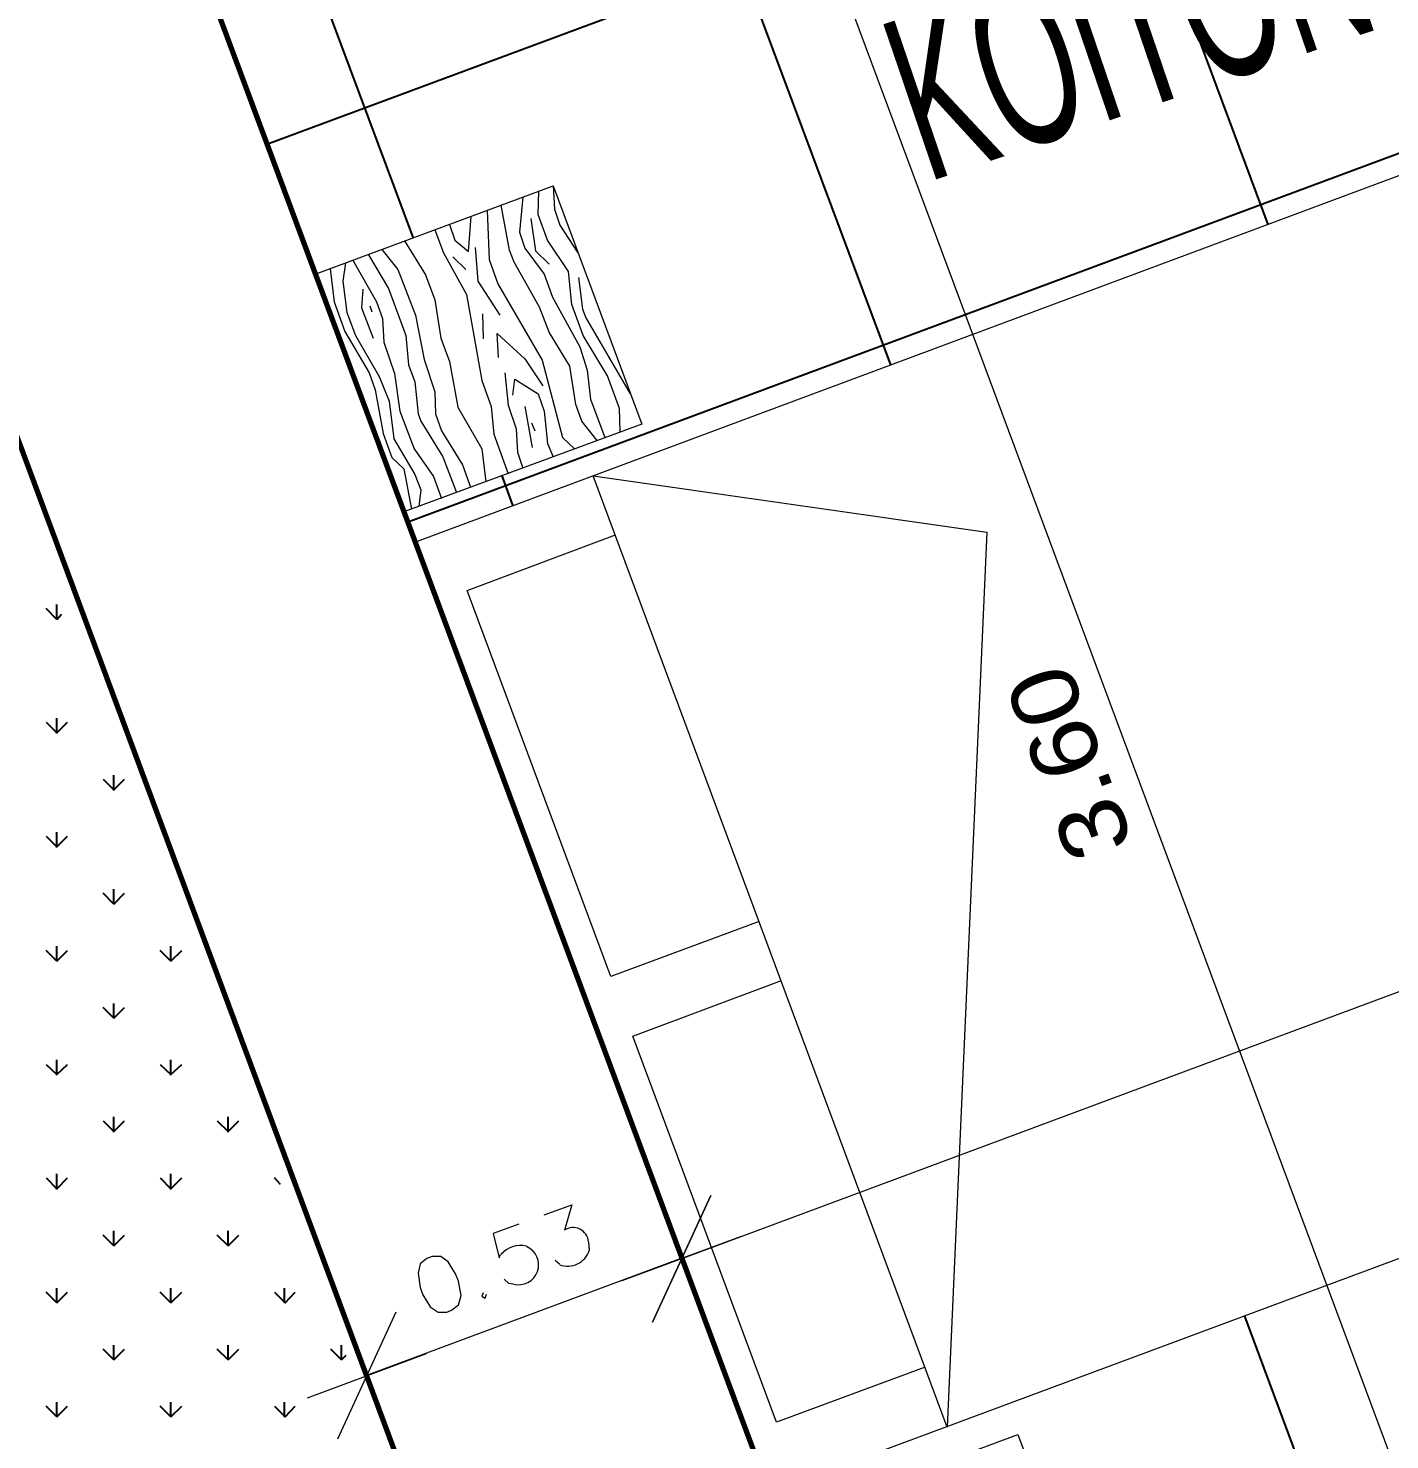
# Model space of a CAD drawing. Header units: metres. Extents: x -8.9 to 30.3, y -11.7 to 25.6.
# Drawn here: x 1.851 to 3.997, y 1.54 to 3.765 of the extents above; entities that cross this region are included whole.
import ezdxf

# ---------------------------------------------------------------- set-up
doc = ezdxf.new("R2010")
doc.units = ezdxf.units.M
for name, color, linetype, lineweight in [('P2D_C254_L025', 254, 'Continuous', 25), ('P2D_C7_L020', 7, 'Continuous', 20), ('P2D_C7_L070', 7, 'Continuous', 70), ('P2D_C94_L025', 94, 'Continuous', 25)]:
    doc.layers.add(name, color=color, linetype=linetype, lineweight=lineweight)
doc.layers.add('P2D_KEIMENA', color=7, linetype='Continuous')
doc.styles.add('ARIAL', font='arial.ttf')

msp = doc.modelspace()

# ---------------------------------------------------------------- linework, layer by layer
at = {"layer": 'P2D_C254_L025'}
for p, q in [((3.805626, 3.455106), (3.420392, 4.490156)), ((2.227651, 3.582106), (4.237426, 4.329289)), ((3.210842, 3.233914), (2.823492, 4.273197)), ((2.458367, 3.433939), (2.226592, 4.056239)), ((2.448842, 2.986264), (5.073509, 3.963106)), ((2.615001, 3.012722), (2.598067, 3.059289)), ((4.077617, 0.904522), (3.768584, 1.734256))]:
    msp.add_line(p, q, dxfattribs=at)
at = {"layer": 'P2D_C7_L020'}
for p, q in [((2.952609, 4.322939), (4.205676, 0.956381)), ((2.520809, 3.404306), (2.540917, 3.384197)), ((2.389576, 3.327047), (2.392751, 3.317522)), ((2.567376, 3.314347), (2.568434, 3.275189)), ((2.634051, 3.168297), (2.645692, 3.103739)), ((2.644634, 3.142897), (2.649926, 3.130197)), ((2.734592, 1.851731), (2.735651, 1.837972)), ((2.877467, 1.824214), (2.388517, 1.642181)), ((2.689084, 1.815747), (2.681676, 1.822097)), ((2.430851, 1.740606), (2.338776, 1.540581)), ((2.349359, 1.734256), (2.419209, 1.546931)), ((2.478476, 1.674989), (2.291151, 1.605139))]:
    msp.add_line(p, q, dxfattribs=at)
for points in [[(3.019284, 1.455914), (2.460484, 2.954514), (4.334792, 3.653014), (4.893592, 2.153356)], [(2.678501, 3.516489), (2.818201, 3.140781), (2.443551, 3.002139), (2.303851, 3.376789)], [(3.299742, 1.559631), (2.742001, 3.059289), (3.362184, 2.970389)], [(2.479534, 1.825272), (2.468951, 1.816806), (2.465776, 1.801989), (2.468951, 1.779764), (2.473184, 1.768122), (2.484826, 1.749072), (2.497526, 1.740606), (2.511284, 1.740606), (2.518692, 1.743781), (2.529276, 1.752247), (2.533509, 1.767064), (2.529276, 1.789289), (2.525042, 1.800931), (2.513401, 1.819981), (2.501759, 1.828447), (2.488001, 1.828447)], [(3.550567, 1.173339), (3.175917, 1.033639), (3.036217, 1.408289), (3.410867, 1.547989)]]:
    msp.add_lwpolyline(points, close=True, dxfattribs=at)
for points in [[(2.678501, 3.516489), (2.680617, 3.479447), (2.689084, 3.454047), (2.717659, 3.410656)], [(2.630876, 3.498497), (2.625584, 3.443464), (2.634051, 3.418064), (2.664742, 3.376789), (2.677442, 3.340806), (2.720834, 3.262489), (2.732476, 3.225447), (2.737767, 3.179939), (2.759992, 3.119614)], [(2.784334, 3.129139), (2.783276, 3.165122), (2.764226, 3.216981), (2.726126, 3.280481), (2.708134, 3.329164), (2.702842, 3.381022), (2.670034, 3.430764), (2.655217, 3.470981), (2.656276, 3.508022)], [(2.574784, 3.477331), (2.577959, 3.400072), (2.591717, 3.361972), (2.661567, 3.241322), (2.693317, 3.119614), (2.712367, 3.101622)], [(2.747292, 3.115381), (2.724009, 3.145014), (2.714484, 3.171472), (2.704959, 3.231797), (2.672151, 3.285772), (2.657334, 3.324931), (2.617117, 3.395839), (2.609709, 3.414889), (2.597009, 3.485797)], [(2.515517, 3.455106), (2.523984, 3.430764), (2.545151, 3.412772), (2.549384, 3.467806)], [(2.643576, 3.464631), (2.650984, 3.413831), (2.672151, 3.392664)], [(2.444609, 3.429706), (2.477417, 3.375731), (2.492234, 3.336572), (2.501759, 3.276247), (2.515517, 3.239206), (2.528217, 3.167239), (2.566317, 3.101622), (2.572667, 3.049764)], [(2.492234, 3.446639), (2.505992, 3.410656), (2.541976, 3.345039), (2.566317, 3.209572), (2.581134, 3.168297), (2.585367, 3.124906), (2.607592, 3.062464)], [(2.387459, 3.407481), (2.419209, 3.354564), (2.446726, 3.280481), (2.450959, 3.233914), (2.460484, 3.207456), (2.465776, 3.156656), (2.470009, 3.145014), (2.504934, 3.088922), (2.526101, 3.032831)], [(2.408626, 3.415947), (2.434026, 3.384197), (2.461542, 3.312231), (2.475301, 3.242381), (2.492234, 3.191581), (2.493292, 3.156656), (2.502817, 3.130197), (2.535626, 3.076222), (2.548326, 3.041297)], [(2.555734, 3.419122), (2.559967, 3.366206), (2.594892, 3.312231)], [(2.327134, 3.385256), (2.333484, 3.333397), (2.350417, 3.286831), (2.388517, 3.221214), (2.398042, 3.194756), (2.410742, 3.125964), (2.424501, 3.087864), (2.443551, 3.069872), (2.455192, 3.006372)], [(2.351476, 3.394781), (2.347242, 3.366206), (2.353592, 3.316464), (2.367351, 3.280481), (2.404392, 3.215922), (2.420267, 3.176764), (2.427676, 3.117497), (2.460484, 3.061406), (2.470009, 3.037064), (2.466834, 3.010606)], [(2.363117, 3.399014), (2.400159, 3.333397), (2.409684, 3.306939), (2.411801, 3.269897), (2.428734, 3.220156), (2.437201, 3.160889), (2.459426, 3.101622), (2.490117, 3.058231), (2.502817, 3.023306)], [(2.718717, 3.371497), (2.725067, 3.321756), (2.730359, 3.307997), (2.800209, 3.188406)], [(2.378992, 3.353506), (2.376876, 3.323872), (2.394867, 3.276247)], [(2.592776, 3.245556), (2.590659, 3.283656), (2.634051, 3.243439), (2.662626, 3.201106)], [(2.602301, 3.221214), (2.607592, 3.170414), (2.620292, 3.133372), (2.622409, 3.096331), (2.630876, 3.070931)], [(2.615001, 3.186289), (2.618176, 3.211689), (2.655217, 3.188406), (2.664742, 3.160889), (2.670034, 3.110089), (2.678501, 3.088922)], [(3.003409, 2.356556), (2.769517, 2.269772), (2.543034, 2.878314), (2.776926, 2.966156)], [(2.884876, 1.826331), (5.502134, 2.801056), (5.163467, 2.675114)], [(3.264817, 1.653822), (3.030926, 1.567039), (2.804442, 2.175581), (3.038334, 2.263422)], [(2.927209, 1.924756), (2.835134, 1.724731), (2.927209, 1.924756)], [(2.846776, 1.918406), (2.916626, 1.731081), (2.846776, 1.918406)], [(2.664742, 1.894064), (2.708134, 1.909939), (2.696492, 1.869722)], [(2.624526, 1.879247), (2.584309, 1.864431), (2.593834, 1.826331), (2.595951, 1.831622)], [(2.974834, 1.860197), (2.787509, 1.790347), (2.974834, 1.860197)], [(2.616036, 1.784853), (2.608651, 1.786114), (2.601242, 1.792464)], [(2.568434, 1.771297), (2.566317, 1.766006), (2.571609, 1.762831), (2.573726, 1.769181)]]:
    msp.add_lwpolyline(points, dxfattribs=at)
for centre, radius, start, end in [((2.710218, 1.849656), 0.024352, 4.865747, 124.373086), ((2.627322, 1.80509), 0.040657, 76.620671, 139.777705), ((2.62451, 1.815144), 0.031232, 254.370304, 67.393468), ((2.701446, 1.849281), 0.03602, 249.763244, 341.70424)]:
    msp.add_arc(centre, radius, start, end, dxfattribs=at)
at = {"layer": 'P2D_C7_L070'}
for points in [[(4.319976, 0.995539), (3.328317, 0.625122), (2.236117, 3.558822), (1.143917, 6.491464), (4.185567, 7.639756), (3.998242, 8.136114)], [(4.505184, 0.498122), (3.016109, -0.056444), (1.343942, 4.436181), (0.465526, 3.824464), (0.465526, 3.825522)]]:
    msp.add_lwpolyline(points, dxfattribs=at)
at = {"layer": 'P2D_C94_L025'}
for p, q in [((1.896392, 2.832806), (1.879459, 2.849739)), ((1.896392, 2.832806), (1.896392, 2.856089)), ((1.896392, 2.832806), (1.903801, 2.841272)), ((1.896392, 2.652889), (1.896392, 2.677231)), ((1.986351, 2.562931), (1.986351, 2.587272)), ((1.896392, 2.472972), (1.896392, 2.497314)), ((1.986351, 2.384072), (1.986351, 2.407356)), ((1.986351, 2.384072), (1.969417, 2.401006)), ((1.986351, 2.384072), (2.003284, 2.401006)), ((1.896392, 2.294114), (1.896392, 2.317397)), ((2.076309, 2.294114), (2.076309, 2.317397)), ((1.896392, 2.294114), (1.879459, 2.311047)), ((1.896392, 2.294114), (1.913326, 2.311047)), ((2.076309, 2.294114), (2.059376, 2.311047)), ((2.076309, 2.294114), (2.093242, 2.311047)), ((1.986351, 2.204156), (1.986351, 2.227439)), ((1.986351, 2.204156), (1.969417, 2.221089)), ((1.986351, 2.204156), (2.003284, 2.221089)), ((1.896392, 2.114197), (1.896392, 2.138539)), ((2.076309, 2.114197), (2.076309, 2.138539)), ((1.986351, 2.024239), (1.986351, 2.048581)), ((2.166267, 2.024239), (2.166267, 2.048581)), ((1.896392, 1.934281), (1.896392, 1.958622)), ((2.076309, 1.934281), (2.076309, 1.958622)), ((2.248817, 1.941689), (2.239292, 1.952272)), ((1.986351, 1.845381), (1.969417, 1.862314)), ((1.986351, 1.845381), (1.986351, 1.868664)), ((1.986351, 1.845381), (2.003284, 1.862314)), ((2.166267, 1.845381), (2.149334, 1.862314)), ((2.166267, 1.845381), (2.166267, 1.868664)), ((2.166267, 1.845381), (2.183201, 1.862314)), ((1.896392, 1.755422), (1.879459, 1.772356)), ((1.896392, 1.755422), (1.896392, 1.778706)), ((1.896392, 1.755422), (1.913326, 1.772356)), ((2.076309, 1.755422), (2.059376, 1.772356)), ((2.076309, 1.755422), (2.076309, 1.778706)), ((2.076309, 1.755422), (2.093242, 1.772356)), ((2.255167, 1.755422), (2.255167, 1.778706)), ((1.986351, 1.665464), (1.969417, 1.682397)), ((1.986351, 1.665464), (1.986351, 1.688747)), ((1.986351, 1.665464), (2.003284, 1.682397)), ((2.166267, 1.665464), (2.149334, 1.682397)), ((2.166267, 1.665464), (2.166267, 1.688747)), ((2.166267, 1.665464), (2.183201, 1.682397)), ((2.345126, 1.665464), (2.328192, 1.682397)), ((2.345126, 1.665464), (2.345126, 1.688747)), ((2.345126, 1.665464), (2.352534, 1.672872)), ((1.896392, 1.575506), (1.879459, 1.592439)), ((1.896392, 1.575506), (1.896392, 1.598789)), ((1.896392, 1.575506), (1.913326, 1.592439)), ((2.076309, 1.575506), (2.059376, 1.592439)), ((2.076309, 1.575506), (2.076309, 1.598789)), ((2.076309, 1.575506), (2.093242, 1.592439)), ((2.255167, 1.575506), (2.255167, 1.598789))]:
    msp.add_line(p, q, dxfattribs=at)
for points in [[(1.879459, 2.670881), (1.896392, 2.653947), (1.913326, 2.670881)], [(1.969417, 2.580922), (1.986351, 2.563989), (2.003284, 2.580922)], [(1.879459, 2.490964), (1.896392, 2.474031), (1.913326, 2.490964)], [(1.879459, 2.131131), (1.896392, 2.115256), (1.913326, 2.131131)], [(2.059376, 2.131131), (2.076309, 2.115256), (2.093242, 2.131131)], [(1.969417, 2.042231), (1.986351, 2.025297), (2.003284, 2.042231)], [(2.149334, 2.042231), (2.166267, 2.025297), (2.183201, 2.042231)], [(1.879459, 1.952272), (1.896392, 1.935339), (1.913326, 1.952272)], [(2.059376, 1.952272), (2.076309, 1.935339), (2.093242, 1.952272)], [(2.239292, 1.772356), (2.256226, 1.755422), (2.272101, 1.772356)], [(2.239292, 1.592439), (2.256226, 1.575506), (2.272101, 1.592439)]]:
    msp.add_lwpolyline(points, dxfattribs=at)

# ---------------------------------------------------------------- texts
at = {"layer": 'P2D_KEIMENA', "attachment_point": 7, "style": 'ARIAL'}
for s, insert, char_height, rotation in [('\\W0.55;ΚΟΙΤΟΝ', (3.268215, 3.517623), 0.258319, 18.814426), ('\\W1.08;3.60', (3.595436, 2.479028), 0.10562, 109.846469)]:
    msp.add_mtext(s, dxfattribs=dict(at, insert=insert, char_height=char_height, rotation=rotation))

doc.saveas('drawing.dxf')
